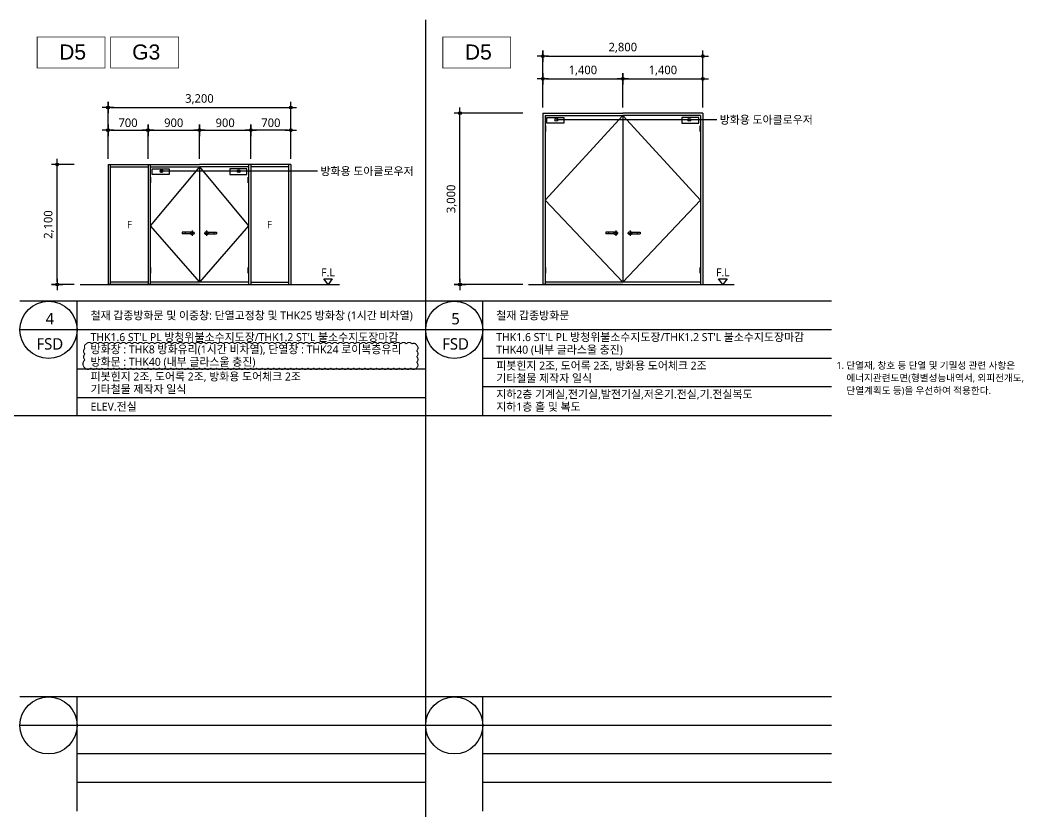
# Model space of a CAD drawing. Header units: millimetres. Extents: x 37653813 to 38677796, y 586285 to 874285.
# Drawn here: x 38497113 to 38514596, y 600685 to 614535 of the extents above; entities that cross this region are included whole.
import ezdxf
from ezdxf.enums import TextEntityAlignment as Align

# ---------------------------------------------------------------- set-up
doc = ezdxf.new("R2010")
doc.units = ezdxf.units.MM
doc.header["$LTSCALE"] = 1000
doc.header["$MEASUREMENT"] = 0
doc.header["$PDSIZE"] = -10
doc.linetypes.add('-HID', pattern=[2.5, 1.5, -1])
doc.linetypes.add('CEN', pattern=[62, 60, -1, 0, -1])
doc.layers.get('0').update_dxf_attribs({"linetype": 'CONTINUOUS'})
doc.layers.get('Defpoints').update_dxf_attribs({"color": 161, "linetype": 'CONTINUOUS'})
for name, color, linetype in [('___210319_친환경(ds)', 1, 'CONTINUOUS'), ('BOX', 6, 'CONTINUOUS'), ('center(창호)', 1, 'CEN'), ('dim0', 7, 'CONTINUOUS'), ('DOOR', 4, 'CONTINUOUS'), ('DOOR-ELE', 252, 'CONTINUOUS'), ('OPEN', 1, '-HID'), ('SYM', 7, 'CONTINUOUS'), ('TEX', 3, 'CONTINUOUS'), ('TEXT', 3, 'CONTINUOUS'), ('TEXT(MIN)', 7, 'CONTINUOUS'), ('txt', 3, 'CONTINUOUS'), ('WAL', 3, 'CONTINUOUS'), ('WIPEOUT', 7, 'CONTINUOUS')]:
    doc.layers.add(name, color=color, linetype=linetype)
doc.styles.add('ARIAL', font='arial.ttf')
doc.styles.add('나눔바른고딕', font='NanumBarunGothic.ttf')
doc.dimstyles.new('A1-100', dxfattribs={"dimtxt": 3, "dimasz": 1, "dimexe": 2, "dimexo": 2, "dimgap": 1, "dimtad": 1, "dimdec": 0, "dimzin": 12, "dimdsep": 46, "dimlunit": 6, "dimtxsty": '나눔바른고딕', "dimblk1": 'DIMDOT', "dimblk2": 'DIMDOT', "dimsah": 1, "dimcen": -1, "dimdle": 2, "dimclrd": 256, "dimclre": 256, "dimclrt": 3, "dimadec": 0, "dimazin": 0, "dimtfac": 1, "dimtdec": 0, "dimtix": 1, "dimtmove": 2, "dimatfit": 3, "dimldrblk": 'DIMDOT', "dimfxl": 1, "dimtvp": 1, "dimtolj": 1, "dimtzin": 12, "dimlwd": -1, "dimlwe": -1, "dimarcsym": 0})

# ---------------------------------------------------------------- blocks, each defined once
blk = doc.blocks.new('DIMDOT')
at = {"linetype": 'Continuous'}
for p, q in [((-2, 0), (2, 0)), ((0, -2), (0, 2))]:
    blk.add_line(p, q, dxfattribs=at)
for radius in [0.5, 0.25]:
    blk.add_circle((0, 0), radius, dxfattribs=at)
blk = doc.blocks.new('*D237')
at = {"layer": 'Defpoints', "color": 0, "transparency": 16777216}
for p in [(38504813, 612903), (38506013, 612903), (38506013, 609903)]:
    blk.add_point(p, dxfattribs=at)
at = {"layer": 'dim0', "transparency": 16777216}
for p, q in [((38505913, 612903), (38504713, 612903)), ((38504813, 609953), (38504813, 612853)), ((38505913, 609903), (38504713, 609903))]:
    blk.add_line(p, q, dxfattribs=at)
at = {"layer": 'dim0', "transparency": 16777216, "xscale": 50, "yscale": 50, "zscale": 50}
for p, rotation in [((38504813, 612903), 90), ((38504813, 609903), 270)]:
    blk.add_blockref('DIMDOT', p, dxfattribs=dict(at, rotation=rotation))
at = {"layer": 'dim0', "color": 3, "transparency": 16777216, "insert": (38504669, 611403), "char_height": 150, "attachment_point": 5, "rotation": 90, "style": '나눔바른고딕'}
blk.add_mtext('\\A1;3,000', dxfattribs=at)
blk = doc.blocks.new('*D238')
at = {"layer": 'Defpoints', "color": 0, "transparency": 16777216}
for p in [(38507663, 613503), (38506263, 612903), (38507663, 612903)]:
    blk.add_point(p, dxfattribs=at)
at = {"layer": 'dim0', "transparency": 16777216}
for p, q in [((38506263, 613003), (38506263, 613603)), ((38506313, 613503), (38507613, 613503)), ((38507663, 613003), (38507663, 613603))]:
    blk.add_line(p, q, dxfattribs=at)
at = {"layer": 'dim0', "transparency": 16777216, "xscale": 50, "yscale": 50, "zscale": 50, "rotation": 180}
blk.add_blockref('DIMDOT', (38506263, 613503), dxfattribs=at)
at = {"layer": 'dim0', "transparency": 16777216, "xscale": 50, "yscale": 50, "zscale": 50}
blk.add_blockref('DIMDOT', (38507663, 613503), dxfattribs=at)
at = {"layer": 'dim0', "color": 3, "transparency": 16777216, "insert": (38506963, 613647), "char_height": 150, "attachment_point": 5, "style": '나눔바른고딕'}
blk.add_mtext('\\A1;1,400', dxfattribs=at)
blk = doc.blocks.new('*D239')
at = {"layer": 'Defpoints', "color": 0, "transparency": 16777216}
for p in [(38509063, 613903), (38506263, 612903), (38509063, 612903)]:
    blk.add_point(p, dxfattribs=at)
at = {"layer": 'dim0', "transparency": 16777216}
for p, q in [((38506263, 613003), (38506263, 614003)), ((38509063, 613003), (38509063, 614003)), ((38506313, 613903), (38509013, 613903))]:
    blk.add_line(p, q, dxfattribs=at)
at = {"layer": 'dim0', "transparency": 16777216, "xscale": 50, "yscale": 50, "zscale": 50, "rotation": 180}
blk.add_blockref('DIMDOT', (38506263, 613903), dxfattribs=at)
at = {"layer": 'dim0', "transparency": 16777216, "xscale": 50, "yscale": 50, "zscale": 50}
blk.add_blockref('DIMDOT', (38509063, 613903), dxfattribs=at)
at = {"layer": 'dim0', "color": 3, "transparency": 16777216, "insert": (38507663, 614047), "char_height": 150, "attachment_point": 5, "style": '나눔바른고딕'}
blk.add_mtext('\\A1;2,800', dxfattribs=at)
blk = doc.blocks.new('*D240')
at = {"layer": 'Defpoints', "color": 0, "transparency": 16777216}
for p in [(38509063, 613503), (38507663, 612903), (38509063, 612903)]:
    blk.add_point(p, dxfattribs=at)
at = {"layer": 'dim0', "transparency": 16777216}
for p, q in [((38507663, 613003), (38507663, 613603)), ((38507713, 613503), (38509013, 613503)), ((38509063, 613003), (38509063, 613603))]:
    blk.add_line(p, q, dxfattribs=at)
at = {"layer": 'dim0', "transparency": 16777216, "xscale": 50, "yscale": 50, "zscale": 50, "rotation": 180}
blk.add_blockref('DIMDOT', (38507663, 613503), dxfattribs=at)
at = {"layer": 'dim0', "transparency": 16777216, "xscale": 50, "yscale": 50, "zscale": 50}
blk.add_blockref('DIMDOT', (38509063, 613503), dxfattribs=at)
at = {"layer": 'dim0', "color": 3, "transparency": 16777216, "insert": (38508363, 613647), "char_height": 150, "attachment_point": 5, "style": '나눔바른고딕'}
blk.add_mtext('\\A1;1,400', dxfattribs=at)
blk = doc.blocks.new('A$Cd6ccc982')
blk.add_wipeout([(100, 3000), (2900, 3000), (2900, 0), (100, 0)]).dxf.layer = 'WIPEOUT'
at = {"layer": 'center(창호)'}
for p, q in [((1420, 900), (1330, 900)), ((1375, 945), (1375, 855)), ((1580, 900), (1670, 900)), ((1625, 945), (1625, 855))]:
    blk.add_line(p, q, dxfattribs=at)
at = {"layer": 'DOOR', "ltscale": 1000}
for p, q in [((100, 3000), (100, 0)), ((100, 3000), (1500, 3000)), ((2900, 3000), (1500, 3000)), ((2900, 3000), (2900, 0)), ((140, 2960), (140, 0)), ((140, 2960), (1500, 2960)), ((1500, 2960), (1500, 40)), ((1500, 2960), (1500, 40)), ((2860, 2960), (1500, 2960)), ((2860, 2960), (2860, 0)), ((1500, 0), (100, 0)), ((2860, 40), (140, 40)), ((1500, 0), (2900, 0))]:
    blk.add_line(p, q, dxfattribs=at)
for centre in [(1375, 900), (1625, 900)]:
    blk.add_circle(centre, 30, dxfattribs=at)
at = {"layer": 'DOOR-ELE', "ltscale": 1000}
for p, q in [((1349, 915), (1200, 915)), ((1200, 915), (1200, 885)), ((1349, 885), (1200, 885)), ((1250, 915), (1250, 885)), ((1651, 915), (1800, 915)), ((1651, 885), (1800, 885)), ((1750, 915), (1750, 885)), ((1800, 915), (1800, 885))]:
    blk.add_line(p, q, dxfattribs=at)
for points in [[(170, 2925), (470, 2925), (470, 2825), (170, 2825)], [(2830, 2925), (2530, 2925), (2530, 2825), (2830, 2825)], [(140, 2680), (150, 2680), (150, 2780), (140, 2780)], [(2860, 2680), (2850, 2680), (2850, 2780), (2860, 2780)], [(140, 200), (150, 200), (150, 300), (140, 300)], [(2860, 200), (2850, 200), (2850, 300), (2860, 300)]]:
    blk.add_lwpolyline(points, close=True, dxfattribs=at)
at = {"layer": 'OPEN', "ltscale": 700}
for p, q in [((1500, 2960), (140, 1480)), ((1500, 2960), (2860, 1480)), ((140, 1480), (1500, 40)), ((2860, 1480), (1500, 40))]:
    blk.add_line(p, q, dxfattribs=at)
blk = doc.blocks.new('*D262')
at = {"layer": 'Defpoints', "color": 0, "transparency": 16777216}
for p in [(38497764, 612003), (38498164, 612003), (38498164, 609903)]:
    blk.add_point(p, dxfattribs=at)
at = {"layer": 'dim0', "transparency": 16777216}
for p, q in [((38498064, 612003), (38497664, 612003)), ((38497764, 609953), (38497764, 611953)), ((38498064, 609903), (38497664, 609903))]:
    blk.add_line(p, q, dxfattribs=at)
at = {"layer": 'dim0', "transparency": 16777216, "xscale": 50, "yscale": 50, "zscale": 50}
for p, rotation in [((38497764, 612003), 90), ((38497764, 609903), 270)]:
    blk.add_blockref('DIMDOT', p, dxfattribs=dict(at, rotation=rotation))
at = {"layer": 'dim0', "color": 3, "transparency": 16777216, "insert": (38497620, 610953), "char_height": 150, "attachment_point": 5, "rotation": 90, "style": '나눔바른고딕'}
blk.add_mtext('\\A1;2,100', dxfattribs=at)
blk = doc.blocks.new('*D263')
at = {"layer": 'Defpoints', "color": 0, "transparency": 16777216}
for p in [(38500254, 612603), (38499354, 612003), (38500254, 612003)]:
    blk.add_point(p, dxfattribs=at)
at = {"layer": 'dim0', "transparency": 16777216}
for p, q in [((38499354, 612103), (38499354, 612703)), ((38499404, 612603), (38500204, 612603)), ((38500254, 612103), (38500254, 612703))]:
    blk.add_line(p, q, dxfattribs=at)
at = {"layer": 'dim0', "transparency": 16777216, "xscale": 50, "yscale": 50, "zscale": 50, "rotation": 180}
blk.add_blockref('DIMDOT', (38499354, 612603), dxfattribs=at)
at = {"layer": 'dim0', "transparency": 16777216, "xscale": 50, "yscale": 50, "zscale": 50}
blk.add_blockref('DIMDOT', (38500254, 612603), dxfattribs=at)
at = {"layer": 'dim0', "color": 3, "transparency": 16777216, "insert": (38499804, 612734), "char_height": 150, "attachment_point": 5, "style": '나눔바른고딕'}
blk.add_mtext('\\A1;900', dxfattribs=at)
blk = doc.blocks.new('*D264')
at = {"layer": 'Defpoints', "color": 0, "transparency": 16777216}
for p in [(38501854, 613003), (38498654, 612003), (38501854, 612003)]:
    blk.add_point(p, dxfattribs=at)
at = {"layer": 'dim0', "transparency": 16777216}
for p, q in [((38498654, 612103), (38498654, 613103)), ((38498704, 613003), (38501804, 613003)), ((38501854, 612103), (38501854, 613103))]:
    blk.add_line(p, q, dxfattribs=at)
at = {"layer": 'dim0', "transparency": 16777216, "xscale": 50, "yscale": 50, "zscale": 50, "rotation": 180}
blk.add_blockref('DIMDOT', (38498654, 613003), dxfattribs=at)
at = {"layer": 'dim0', "transparency": 16777216, "xscale": 50, "yscale": 50, "zscale": 50}
blk.add_blockref('DIMDOT', (38501854, 613003), dxfattribs=at)
at = {"layer": 'dim0', "color": 3, "transparency": 16777216, "insert": (38500254, 613147), "char_height": 150, "attachment_point": 5, "style": '나눔바른고딕'}
blk.add_mtext('\\A1;3,200', dxfattribs=at)
blk = doc.blocks.new('*D265')
at = {"layer": 'Defpoints', "color": 0, "transparency": 16777216}
for p in [(38501154, 612603), (38500254, 612003), (38501154, 612003)]:
    blk.add_point(p, dxfattribs=at)
at = {"layer": 'dim0', "transparency": 16777216}
for p, q in [((38500254, 612103), (38500254, 612703)), ((38500304, 612603), (38501104, 612603)), ((38501154, 612103), (38501154, 612703))]:
    blk.add_line(p, q, dxfattribs=at)
at = {"layer": 'dim0', "transparency": 16777216, "xscale": 50, "yscale": 50, "zscale": 50, "rotation": 180}
blk.add_blockref('DIMDOT', (38500254, 612603), dxfattribs=at)
at = {"layer": 'dim0', "transparency": 16777216, "xscale": 50, "yscale": 50, "zscale": 50}
blk.add_blockref('DIMDOT', (38501154, 612603), dxfattribs=at)
at = {"layer": 'dim0', "color": 3, "transparency": 16777216, "insert": (38500704, 612734), "char_height": 150, "attachment_point": 5, "style": '나눔바른고딕'}
blk.add_mtext('\\A1;900', dxfattribs=at)
blk = doc.blocks.new('*D266')
at = {"layer": 'Defpoints', "color": 0, "transparency": 16777216}
for p in [(38499354, 612603), (38498654, 612003), (38499354, 612003)]:
    blk.add_point(p, dxfattribs=at)
at = {"layer": 'dim0', "transparency": 16777216}
for p, q in [((38498654, 612103), (38498654, 612703)), ((38498704, 612603), (38499304, 612603)), ((38499354, 612103), (38499354, 612703))]:
    blk.add_line(p, q, dxfattribs=at)
at = {"layer": 'dim0', "transparency": 16777216, "xscale": 50, "yscale": 50, "zscale": 50, "rotation": 180}
blk.add_blockref('DIMDOT', (38498654, 612603), dxfattribs=at)
at = {"layer": 'dim0', "transparency": 16777216, "xscale": 50, "yscale": 50, "zscale": 50}
blk.add_blockref('DIMDOT', (38499354, 612603), dxfattribs=at)
at = {"layer": 'dim0', "color": 3, "transparency": 16777216, "insert": (38499004, 612734), "char_height": 150, "attachment_point": 5, "style": '나눔바른고딕'}
blk.add_mtext('\\A1;700', dxfattribs=at)
blk = doc.blocks.new('*D267')
at = {"layer": 'Defpoints', "color": 0, "transparency": 16777216}
for p in [(38501154, 612603), (38501154, 612003), (38501854, 612003)]:
    blk.add_point(p, dxfattribs=at)
at = {"layer": 'dim0', "transparency": 16777216}
for p, q in [((38501154, 612103), (38501154, 612703)), ((38501804, 612603), (38501204, 612603)), ((38501854, 612103), (38501854, 612703))]:
    blk.add_line(p, q, dxfattribs=at)
at = {"layer": 'dim0', "transparency": 16777216, "xscale": 50, "yscale": 50, "zscale": 50, "rotation": 180}
blk.add_blockref('DIMDOT', (38501154, 612603), dxfattribs=at)
at = {"layer": 'dim0', "transparency": 16777216, "xscale": 50, "yscale": 50, "zscale": 50}
blk.add_blockref('DIMDOT', (38501854, 612603), dxfattribs=at)
at = {"layer": 'dim0', "color": 3, "transparency": 16777216, "insert": (38501504, 612734), "char_height": 150, "attachment_point": 5, "style": '나눔바른고딕'}
blk.add_mtext('\\A1;700', dxfattribs=at)
blk = doc.blocks.new('3200X2100')
at = {"layer": 'center(창호)'}
for p, q in [((1820, 900), (1730, 900)), ((1775, 945), (1775, 855)), ((1980, 900), (2070, 900)), ((2025, 945), (2025, 855))]:
    blk.add_line(p, q, dxfattribs=at)
at = {"layer": 'DOOR', "ltscale": 1000}
for p, q in [((300, 2100), (1900, 2100)), ((300, 2100), (300, 0)), ((340, 2100), (340, 0)), ((1000, 2100), (1000, 0)), ((1040, 2100), (1040, 0)), ((3500, 2100), (1900, 2100)), ((2760, 2100), (2760, 0)), ((2800, 2100), (2800, 0)), ((3460, 2100), (3460, 0)), ((3500, 2100), (3500, 0)), ((340, 2060), (1000, 2060)), ((1040, 2060), (1900, 2060)), ((1900, 2060), (1900, 40)), ((1900, 2060), (1900, 40)), ((2760, 2060), (1900, 2060)), ((3460, 2060), (2800, 2060)), ((1900, 0), (300, 0)), ((1000, 40), (340, 40)), ((2760, 40), (1040, 40)), ((1900, 0), (3500, 0)), ((2800, 40), (3460, 40))]:
    blk.add_line(p, q, dxfattribs=at)
for centre in [(1775, 900), (2025, 900)]:
    blk.add_circle(centre, 30, dxfattribs=at)
at = {"layer": 'DOOR-ELE', "ltscale": 1000}
for p, q in [((1749, 915), (1600, 915)), ((1600, 915), (1600, 885)), ((1749, 885), (1600, 885)), ((1650, 915), (1650, 885)), ((2051, 915), (2200, 915)), ((2051, 885), (2200, 885)), ((2150, 915), (2150, 885)), ((2200, 915), (2200, 885))]:
    blk.add_line(p, q, dxfattribs=at)
for points in [[(1070, 2025), (1370, 2025), (1370, 1925), (1070, 1925)], [(2730, 2025), (2430, 2025), (2430, 1925), (2730, 1925)], [(1040, 1780), (1050, 1780), (1050, 1880), (1040, 1880)], [(2760, 1780), (2750, 1780), (2750, 1880), (2760, 1880)], [(1040, 200), (1050, 200), (1050, 300), (1040, 300)], [(2760, 200), (2750, 200), (2750, 300), (2760, 300)]]:
    blk.add_lwpolyline(points, close=True, dxfattribs=at)
at = {"layer": 'OPEN', "ltscale": 700}
for p, q in [((1900, 2060), (1040, 1030)), ((1900, 2060), (2760, 1030)), ((1040, 1030), (1900, 40)), ((2760, 1030), (1900, 40))]:
    blk.add_line(p, q, dxfattribs=at)
blk = doc.blocks.new('A$C1C70472D')
at = {"layer": '___210319_친환경(ds)', "const_width": 13.2}
for points in [[(22600, 27950), (23788, 27950), (23788, 27407), (22600, 27407)], [(23888, 27950), (25075, 27950), (25075, 27407), (23888, 27407)], [(29700, 27950), (30888, 27950), (30888, 27407), (29700, 27407)]]:
    blk.add_lwpolyline(points, close=True, dxfattribs=at)
at = {"layer": '___210319_친환경(ds)', "style": 'ARIAL'}
for s, p in [('D5', (23221, 27689)), ('G3', (24509, 27689)), ('D5', (30321, 27689))]:
    blk.add_text(s, height=264, dxfattribs=at).set_placement(p, align=Align.MIDDLE_CENTER)
blk = doc.blocks.new('창호일람_NOTE')
at = {"layer": 'TEXT(MIN)', "style": '나눔바른고딕'}
for s, p in [('1. 단열재, 창호 등 단열 및 기밀성 관련 사항은', (-4462, 22202)), ('에너지관련도면(형별성능내역서, 외피전개도,', (-4288, 21982)), ('단열계획도 등)을 우선하여 적용한다.', (-4288, 21762))]:
    blk.add_text(s, height=120, dxfattribs=at).set_placement(p, align=Align.MIDDLE_LEFT)

msp = doc.modelspace()

# ---------------------------------------------------------------- hatches: boundary and pattern name
at = {"layer": 'SYM', "ltscale": 1000}
h = msp.add_hatch(color=256, dxfattribs=at)
h.dxf.hatch_style = 1
edge = h.paths.add_edge_path()
edge.add_arc((38506499.8, 612787.4), 25, 0, 360)
h = msp.add_hatch(color=256, dxfattribs=at)
h.dxf.hatch_style = 1
edge = h.paths.add_edge_path()
edge.add_arc((38508826.4, 612787.4), 25, 0, 360)
h = msp.add_hatch(color=256, dxfattribs=at)
h.dxf.hatch_style = 1
edge = h.paths.add_edge_path()
edge.add_arc((38499590.4, 611887.4), 25, 0, 360)
h = msp.add_hatch(color=256, dxfattribs=at)
h.dxf.hatch_style = 1
edge = h.paths.add_edge_path()
edge.add_arc((38500940.5, 611887.4), 25, 0, 360)

# ---------------------------------------------------------------- linework, layer by layer
at = {"layer": 'BOX', "color": 3}
for p, q in [((38504213.4, 586835), (38504213.4, 614535)), ((38475813.4, 607610), (38511313.4, 607610))]:
    msp.add_line(p, q, dxfattribs=at)
at = {"layer": 'BOX'}
for p, q in [((38504213.4, 609610), (38497113.4, 609610)), ((38498113.4, 607610), (38498113.4, 609610)), ((38511313.4, 609610), (38504213.4, 609610)), ((38505213.4, 607610), (38505213.4, 609610)), ((38505213.4, 607610), (38505213.4, 609610)), ((38504213.4, 602685), (38497113.4, 602685)), ((38498113.4, 600685), (38498113.4, 602685)), ((38511313.4, 602685), (38504213.4, 602685)), ((38505213.4, 600685), (38505213.4, 602685))]:
    msp.add_line(p, q, dxfattribs=at)
at = {"layer": 'BOX', "color": 6}
for p, q in [((38498113.4, 609110), (38497113.4, 609110)), ((38505213.4, 609110), (38504213.4, 609110)), ((38505213.4, 609110), (38504213.4, 609110)), ((38498113.4, 602185), (38497113.4, 602185)), ((38505213.4, 602185), (38504213.4, 602185))]:
    msp.add_line(p, q, dxfattribs=at)
at = {"layer": 'BOX', "color": 5}
for p, q in [((38504213.4, 609110), (38498113.4, 609110)), ((38504213.4, 609110), (38498113.4, 609110)), ((38511313.4, 609110), (38505213.4, 609110)), ((38511313.4, 609110), (38505213.4, 609110)), ((38511313.4, 608610), (38505213.4, 608610)), ((38511313.4, 608610), (38505213.4, 608610)), ((38504213.4, 608419.6), (38498113.4, 608419.6)), ((38511313.4, 608110), (38505213.4, 608110)), ((38511313.4, 608110), (38505213.4, 608110)), ((38504213.4, 607919.6), (38498113.4, 607919.6)), ((38504213.4, 602185), (38498113.4, 602185)), ((38511313.4, 602185), (38505213.4, 602185)), ((38504213.4, 601685), (38498113.4, 601685)), ((38511313.4, 601685), (38505213.4, 601685)), ((38504213.4, 601185), (38498113.4, 601185)), ((38511313.4, 601185), (38505213.4, 601185))]:
    msp.add_line(p, q, dxfattribs=at)
at = {"layer": 'BOX', "color": 6}
for centre in [(38497613.4, 609110), (38504713.4, 609110), (38504713.4, 609110), (38497613.4, 602185), (38504713.4, 602185)]:
    msp.add_circle(centre, 500, dxfattribs=at)
at = {"layer": 'center(창호)', "ltscale": 1000}
for p, q in [((38498164, 609902.8), (38502704, 609902.8)), ((38506013.4, 609902.8), (38509613.4, 609902.8))]:
    msp.add_line(p, q, dxfattribs=at)
at = {"layer": 'Defpoints', "const_width": 20}
msp.add_lwpolyline([(38498252, 608442.6, 0.5205671), (38498352, 608442.6, 0.5205671), (38498452, 608442.6, 0.5205671), (38498552, 608442.6, 0.5205671), (38498652, 608442.6, 0.5205671), (38498752, 608442.6, 0.5205671), (38498852, 608442.6, 0.5205671), (38498952, 608442.6, 0.5205671), (38499052, 608442.6, 0.5205671), (38499152, 608442.6, 0.5205671), (38499252, 608442.6, 0.5205671), (38499352, 608442.6, 0.5205671), (38499452, 608442.6, 0.5205671), (38499552, 608442.6, 0.5205671), (38499652, 608442.6, 0.5205671), (38499752, 608442.6, 0.5205671), (38499852, 608442.6, 0.5205671), (38499952, 608442.6, 0.5205671), (38500052, 608442.6, 0.5205671), (38500152, 608442.6, 0.5205671), (38500252, 608442.6, 0.5205671), (38500352, 608442.6, 0.5205671), (38500452, 608442.6, 0.5205671), (38500552, 608442.6, 0.5205671), (38500652, 608442.6, 0.5205671), (38500752, 608442.6, 0.5205671), (38500852, 608442.6, 0.5205671), (38500952, 608442.6, 0.5205671), (38501052, 608442.6, 0.5205671), (38501152, 608442.6, 0.5205671), (38501252, 608442.6, 0.5205671), (38501352, 608442.6, 0.5205671), (38501452, 608442.6, 0.5205671), (38501552, 608442.6, 0.5205671), (38501652, 608442.6, 0.5205671), (38501752, 608442.6, 0.5205671), (38501852, 608442.6, 0.5205671), (38501952, 608442.6, 0.5205671), (38502052, 608442.6, 0.5205671), (38502152, 608442.6, 0.5205671), (38502252, 608442.6, 0.5205671), (38502352, 608442.6, 0.5205671), (38502452, 608442.6, 0.5205671), (38502552, 608442.6, 0.5205671), (38502652, 608442.6, 0.5205671), (38502752, 608442.6, 0.5205671), (38502852, 608442.6, 0.5205671), (38502952, 608442.6, 0.5205671), (38503052, 608442.6, 0.5205671), (38503152, 608442.6, 0.5205671), (38503252, 608442.6, 0.5205671), (38503352, 608442.6, 0.5205671), (38503452, 608442.6, 0.5205671), (38503552, 608442.6, 0.5205671), (38503652, 608442.6, 0.5205671), (38503752, 608442.6, 0.5205671), (38503852, 608442.6, 0.5205671), (38503952, 608442.6, 0.5205671), (38504052, 608442.6, 0.5205671), (38504052.8, 608541.8, 0.5205671), (38504052.8, 608641.8, 0.5205671), (38504052.8, 608741.8, 0.5205671), (38504052.8, 608841.8, 0.5205671), (38503973.8, 608862.9, 0.5205671), (38503873.8, 608862.9, 0.5205671), (38503773.8, 608862.9, 0.5205671), (38503673.8, 608862.9, 0.5205671), (38503573.8, 608862.9, 0.5205671), (38503473.8, 608862.9, 0.5205671), (38503373.8, 608862.9, 0.5205671), (38503273.8, 608862.9, 0.5205671), (38503173.8, 608862.9, 0.5205671), (38503073.8, 608862.9, 0.5205671), (38502973.8, 608862.9, 0.5205671), (38502873.8, 608862.9, 0.5205671), (38502773.8, 608862.9, 0.5205671), (38502673.8, 608862.9, 0.5205671), (38502573.8, 608862.9, 0.5205671), (38502473.8, 608862.9, 0.5205671), (38502373.8, 608862.9, 0.5205671), (38502273.8, 608862.9, 0.5205671), (38502173.8, 608862.9, 0.5205671), (38502073.8, 608862.9, 0.5205671), (38501973.8, 608862.9, 0.5205671), (38501873.8, 608862.9, 0.5205671), (38501773.8, 608862.9, 0.5205671), (38501673.8, 608862.9, 0.5205671), (38501573.8, 608862.9, 0.5205671), (38501473.8, 608862.9, 0.5205671), (38501373.8, 608862.9, 0.5205671), (38501273.8, 608862.9, 0.5205671), (38501173.8, 608862.9, 0.5205671), (38501073.8, 608862.9, 0.5205671), (38500973.8, 608862.9, 0.5205671), (38500873.8, 608862.9, 0.5205671), (38500773.8, 608862.9, 0.5205671), (38500673.8, 608862.9, 0.5205671), (38500573.8, 608862.9, 0.5205671), (38500473.8, 608862.9, 0.5205671), (38500373.8, 608862.9, 0.5205671), (38500273.8, 608862.9, 0.5205671), (38500173.8, 608862.9, 0.5205671), (38500073.8, 608862.9, 0.5205671), (38499973.8, 608862.9, 0.5205671), (38499873.8, 608862.9, 0.5205671), (38499773.8, 608862.9, 0.5205671), (38499673.8, 608862.9, 0.5205671), (38499573.8, 608862.9, 0.5205671), (38499473.8, 608862.9, 0.5205671), (38499373.8, 608862.9, 0.5205671), (38499273.8, 608862.9, 0.5205671), (38499173.8, 608862.9, 0.5205671), (38499073.8, 608862.9, 0.5205671), (38498973.8, 608862.9, 0.5205671), (38498873.8, 608862.9, 0.5205671), (38498773.8, 608862.9, 0.5205671), (38498673.8, 608862.9, 0.5205671), (38498573.8, 608862.9, 0.5205671), (38498473.8, 608862.9, 0.5205671), (38498373.8, 608862.9, 0.5205671), (38498273.8, 608862.9, 0.5205671), (38498252, 608784.7, 0.5205671), (38498252, 608684.7, 0.5205671), (38498252, 608584.7, 0.5205671)], format="xyb", close=True, dxfattribs=at)
at = {"layer": 'SYM', "ltscale": 1000}
msp.add_line((38502322.5, 611887.4), (38499590.4, 611887.4), dxfattribs=at)
at = {"layer": 'SYM'}
for points in [[(38502429, 610002.8), (38502579, 610002.8), (38502504, 609902.8), (38502429, 610002.8)], [(38509338.4, 610002.8), (38509488.4, 610002.8), (38509413.4, 609902.8), (38509338.4, 610002.8)]]:
    msp.add_lwpolyline(points, dxfattribs=at)
at = {"layer": 'SYM', "ltscale": 1000}
for centre in [(38499590.4, 611887.4), (38500940.5, 611887.4)]:
    msp.add_circle(centre, 25, dxfattribs=at)

# ---------------------------------------------------------------- block references
msp.add_blockref('창호일람_NOTE', (38515863.4, 586285))

# ---------------------------------------------------------------- texts
at = {"layer": 'dim0', "color": 3, "insert": (38499029, 610952.8), "char_height": 130, "attachment_point": 5, "style": '나눔바른고딕', "bg_fill": 3, "box_fill_scale": 1.25, "bg_fill_color": 256, "bg_fill_true_color": 13158600, "bg_fill_transparency": 0}
msp.add_mtext('\\A1;F}', dxfattribs=at)
at = {"layer": 'TEX', "color": 253, "style": '나눔바른고딕'}
for p in [(38502384.2, 610046.6), (38509293.5, 610046.6)]:
    msp.add_text('F.L', height=140, dxfattribs=at).set_placement(p)
at = {"layer": 'TEXT', "style": '나눔바른고딕'}
for s, p in [('방화용 도아클로우저', (38509358.4, 612787.4)), ('방화용 도아클로우저', (38502372.5, 611887.4)), ('철재 갑종방화문 및 이중창: 단열고정창 및 THK25 방화창 (1시간 비차열)', (38498348.2, 609362.1)), ('철재 갑종방화문', (38505448.2, 609362.1)), ("THK1.6 ST'L PL 방청위불소수지도장/THK1.2 ST'L 불소수지도장마감", (38498348.2, 608982.7)), ("THK1.6 ST'L PL 방청위불소수지도장/THK1.2 ST'L 불소수지도장마감", (38505448.2, 608982.7)), ('방화창 : THK8 방화유리(1시간 비차열), 단열창 : THK24 로이복층유리', (38498348.2, 608767.4)), ('THK40 (내부 글라스울 충진)', (38505448.2, 608762.7)), ('방화문 : THK40 (내부 글라스울 충진)', (38498348.2, 608549.9)), ('피봇힌지 2조, 도어록 2조, 방화용 도어체크 2조', (38505448.2, 608482.7)), ('피봇힌지 2조, 도어록 2조, 방화용 도어체크 2조', (38498348.2, 608292.3)), ('기타철물 제작자 일식', (38505448.2, 608262.7)), ('기타철물 제작자 일식', (38498348.2, 608072.3)), ('지하2층 기계실,전기실,발전기실,저온기.전실,기.전실복도', (38505448.2, 607982.7)), ('ELEV.전실', (38498348.2, 607764.8)), ('지하1층 홀 및 복도', (38505448.2, 607762.7))]:
    msp.add_text(s, height=140, dxfattribs=at).set_placement(p, align=Align.MIDDLE_LEFT)
at = {"layer": 'txt', "style": '나눔바른고딕'}
for s, p in [('4', (38497635.2, 609305.8)), ('5', (38504735.2, 609305.8)), ('FSD', (38497635.2, 608863.7)), ('FSD', (38504735.2, 608863.7))]:
    msp.add_text(s, height=200, dxfattribs=at).set_placement(p, align=Align.MIDDLE_CENTER)

# ---------------------------------------------------------------- dimensions: what is measured, and where the dimension line sits
at = {"layer": 'dim0'}
for base, p1, p2, picture, middle in [((38509063.4, 613902.8), (38506263.4, 612902.8), (38509063.4, 612902.8), '*D239', (38507663.4, 614046.6)), ((38507663.4, 613502.8), (38506263.4, 612902.8), (38507663.4, 612902.8), '*D238', (38506963.4, 613646.6)), ((38509063.4, 613502.8), (38507663.4, 612902.8), (38509063.4, 612902.8), '*D240', (38508363.4, 613646.6)), ((38501854, 613002.8), (38498654, 612002.8), (38501854, 612002.8), '*D264', (38500254, 613146.7)), ((38499354, 612602.8), (38498654, 612002.8), (38499354, 612002.8), '*D266', (38499004, 612734.3)), ((38500254, 612602.8), (38499354, 612002.8), (38500254, 612002.8), '*D263', (38499804, 612734.4)), ((38501154, 612602.8), (38500254, 612002.8), (38501154, 612002.8), '*D265', (38500704, 612734.4))]:
    dim = msp.add_linear_dim(base=base, p1=p1, p2=p2, dimstyle='A1-100', override={"dimscale": 50}, dxfattribs=at)
    dim.commit()
    dim.dimension.update_dxf_attribs({"geometry": picture, "text_midpoint": middle})
for base, p1, p2, angle, picture, middle in [((38504813.4, 612902.8), (38506013.4, 609902.8), (38506013.4, 612902.8), 90, '*D237', (38504669.5, 611402.8)), ((38501154, 612602.8), (38501854, 612002.8), (38501154, 612002.8), 180, '*D267', (38501504, 612734.3)), ((38497764, 612002.8), (38498164, 609902.8), (38498164, 612002.8), 90, '*D262', (38497620.2, 610952.8))]:
    dim = msp.add_linear_dim(base=base, p1=p1, p2=p2, angle=angle, dimstyle='A1-100', override={"dimscale": 50}, dxfattribs=at)
    dim.commit()
    dim.dimension.update_dxf_attribs({"geometry": picture, "text_midpoint": middle})

# ---------------------------------------------------------------- next in the draw order: block references
at = {"ltscale": 0.1}
msp.add_blockref('A$Cd6ccc982', (38506163.4, 609902.8), dxfattribs=at)
msp.add_blockref('3200X2100', (38498354, 609902.8))

# ---------------------------------------------------------------- next in the draw order: linework, layer by layer
at = {"layer": 'SYM', "ltscale": 1000}
msp.add_line((38509308.4, 612787.4), (38506499.8, 612787.4), dxfattribs=at)
for centre in [(38506499.8, 612787.4), (38508826.4, 612787.4)]:
    msp.add_circle(centre, 25, dxfattribs=at)

# ---------------------------------------------------------------- next in the draw order: texts
at = {"layer": 'dim0', "color": 3, "insert": (38501479, 610952.8), "char_height": 130, "attachment_point": 5, "style": '나눔바른고딕', "bg_fill": 3, "box_fill_scale": 1.25, "bg_fill_color": 256, "bg_fill_true_color": 13158600, "bg_fill_transparency": 0}
msp.add_mtext('\\A1;F}', dxfattribs=at)

# ---------------------------------------------------------------- next in the draw order: block references
at = {"layer": 'WAL', "ltscale": 0.1}
msp.add_blockref('A$C1C70472D', (38474813.4, 586285), dxfattribs=at)

doc.saveas('drawing.dxf')
